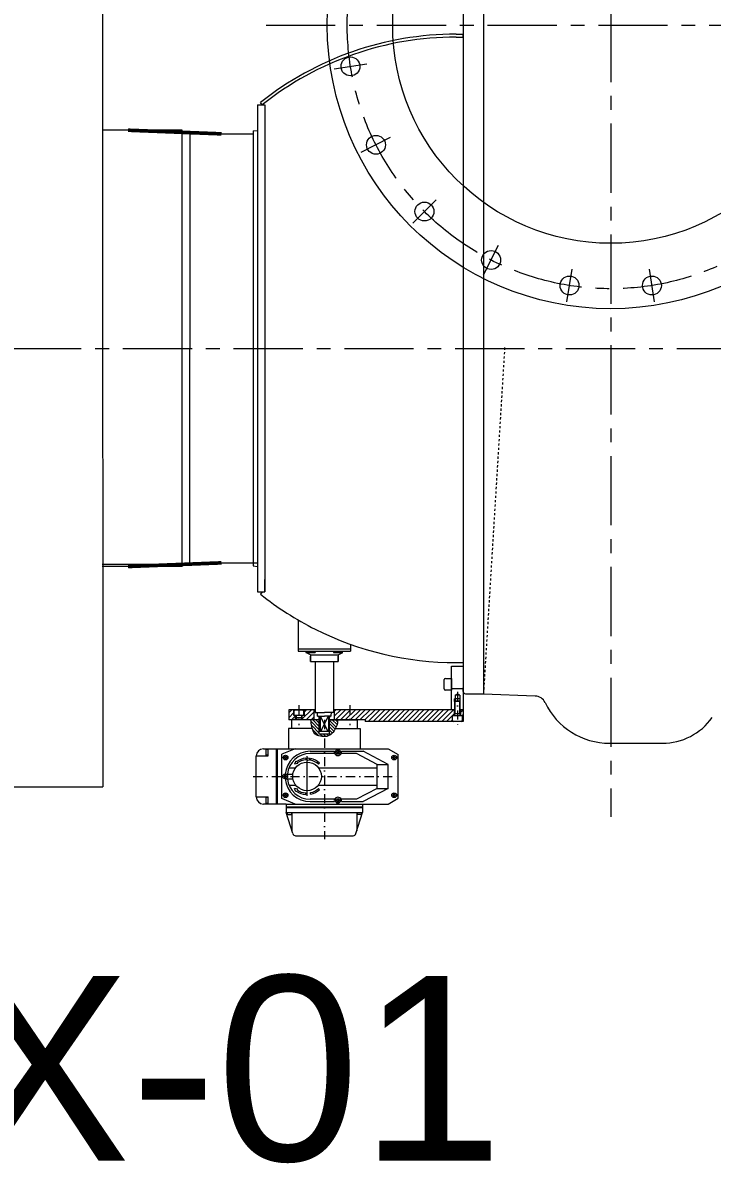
# Model space of a CAD drawing. Header units: inches. Extents: x 0 to 26418, y 0 to 20128.
# Drawn here: x 19975 to 20924, y 6990 to 8558 of the extents above; entities that cross this region are included whole.
import ezdxf

# ---------------------------------------------------------------- set-up
doc = ezdxf.new("R2010")
doc.units = ezdxf.units.IN
doc.header["$MEASUREMENT"] = 0
for name, pattern in [('ACAD_ISO04W100', [30, 24, -3, 0, -3]), ('CENTER', [50.8, 31.75, -6.35, 6.35, -6.35]), ('DASHDOT', [25.4, 12.7, -6.35, 0, -6.35]), ('EB_DASH', [6, 3, -3])]:
    doc.linetypes.add(name, pattern=pattern)
for name, color, linetype, lineweight in [('CAXA1', 5, 'CENTER', 5), ('CAXA虚线层', 96, 'EB_DASH', 5), ('EB0_1', 7, 'Continuous', 5), ('白色粗实线', 7, 'Continuous', 5), ('细实线层', 7, 'Continuous', 5)]:
    doc.layers.add(name, color=color, linetype=linetype, lineweight=lineweight)
doc.styles.add('Roman', font='arial.ttf')

msp = doc.modelspace()

# ---------------------------------------------------------------- hatches: boundary and pattern name
at = {"lineweight": 5}
h = msp.add_hatch(dxfattribs=at)
h.set_pattern_fill('ANSI31', scale=1.5, angle=90, style=0)
h.set_pattern_definition([(45, (59846.2498, -624.8444), (3.36759605, -3.36759605), [])])
h.paths.add_polyline_path([(20580.36, 7605.53), (20580.86, 7605.53), (20580.86, 7597.53), (20580.36, 7597.53)], flags=16)
h.paths.add_polyline_path([(20565.86, 7605.53), (20566.36, 7605.53), (20566.36, 7597.53), (20565.86, 7597.53)], flags=16)
h.paths.add_polyline_path([(20359.86, 7605.53), (20362.36, 7605.53), (20362.36, 7613.53), (20376.36, 7613.53), (20376.36, 7599.53), (20359.86, 7599.53)])
h.paths.add_polyline_path([(20425.36, 7613.53), (20568.86, 7613.53), (20568.86, 7605.53), (20565.86, 7605.53), (20565.86, 7597.53), (20446.36, 7597.53), (20446.36, 7599.53), (20425.36, 7599.53)])
h.paths.add_polyline_path([(20404.36, 7613.53), (20425.36, 7613.53), (20425.36, 7599.53), (20404.36, 7599.53)])
h.paths.add_polyline_path([(20577.86, 7613.53), (20581.36, 7613.53), (20581.36, 7597.53), (20580.86, 7597.53), (20580.86, 7605.53), (20577.86, 7605.53)])
h.paths.add_polyline_path([(20341.36, 7599.53), (20341.36, 7613.53), (20348.36, 7613.53), (20348.36, 7605.53), (20350.86, 7605.53), (20350.86, 7599.53)])
at = {"lineweight": 5, "ltscale": 2}
h = msp.add_hatch(dxfattribs=at)
h.set_pattern_fill('ANSI31', angle=90, style=0)
h.set_pattern_definition([(135, (-165133.6263, 84998.6637), (-2.24506403, -2.24506403), [])])
edge = h.paths.add_edge_path()
edge.add_line((20397.36, 7599.53), (20407.97, 7599.53))
edge.add_spline(control_points=[(20407.97, 7599.53), (20409.93, 7595.7), (20403.31, 7579.34), (20393.62, 7576.63), (20390.36, 7576.54)], knot_values=[3.6308957, 3.6308957, 3.6308957, 3.6308957, 20.6769473, 29.3984587, 29.3984587, 29.3984587, 29.3984587], degree=3, periodic=0)
edge.add_line((20390.36, 7576.54), (20390.36, 7580.53))
edge.add_line((20390.36, 7580.53), (20397.36, 7580.53))
edge.add_line((20397.36, 7580.53), (20397.36, 7599.53))
edge = h.paths.add_edge_path()
edge.add_line((20383.36, 7587.53), (20383.36, 7580.53))
edge.add_line((20383.36, 7580.53), (20390.36, 7580.53))
edge.add_line((20390.36, 7580.53), (20390.36, 7576.54))
edge.add_spline(control_points=[(20390.36, 7576.54), (20387.77, 7576.48), (20382.3, 7577.45), (20374.57, 7580.27), (20372.42, 7594.12), (20371.8, 7599.53)], knot_values=[29.3984587, 29.3984587, 29.3984587, 29.3984587, 36.2964937, 44.020634, 53.7417348, 53.7417348, 53.7417348, 53.7417348], degree=3, periodic=0)
edge.add_line((20371.8, 7599.53), (20382.81, 7599.53))
edge.add_line((20382.81, 7599.53), (20383.36, 7599.53))
edge.add_line((20383.36, 7599.53), (20383.36, 7587.53))
edge.add_line((20383.36, 7587.53), (20383.36, 7587.53))

# ---------------------------------------------------------------- linework, layer by layer
at = {"color": 7, "lineweight": 5}
for p, q in [((20085.35, 8713.53), (20085.35, 8410.55)), ((20581.35, 8582.53), (20581.36, 7643.53)), ((20609.35, 8585.53), (20609.35, 7635.53)), ((20571.71, 8542.65), (20581.36, 8542.65)), ((20571.71, 8538.65), (20581.36, 8538.65)), ((20581.36, 8538.65), (20581.36, 8542.65)), ((20581.36, 8538.65), (20581.36, 8542.65)), ((20298.36, 8445.53), (20298.36, 7775.53)), ((20298.36, 8445.53), (20308.36, 8445.53)), ((20305, 8445.53), (20302.51, 8448.65)), ((20308.36, 8445.53), (20308.36, 7775.53)), ((20194.74, 8410.52), (20084.73, 8410.55)), ((20085.35, 8410.55), (20085.36, 7507.53)), ((20194.74, 7810.53), (20194.74, 8410.53)), ((20292.36, 8409.53), (20298.36, 8410.32)), ((20292.36, 8409.53), (20292.36, 7811.53)), ((20205.36, 8405.53), (20205.36, 8110.53)), ((20205.36, 8405.53), (20292.36, 8405.53)), ((20205.36, 7815.53), (20205.36, 8110.53)), ((20084.73, 7813.54), (20194.74, 7813.54)), ((20194.74, 7810.53), (20084.73, 7810.55)), ((20205.36, 7815.53), (20298.36, 7815.53)), ((20292.36, 7811.53), (20298.36, 7810.74)), ((20308.36, 7783.53), (20308.36, 7792.53)), ((20308.36, 7783.53), (20308.36, 7792.53)), ((20308.36, 7775.53), (20308.36, 7792.53)), ((20298.36, 7775.53), (20308.36, 7775.53)), ((20305, 7775.53), (20302.51, 7772.4)), ((20354.36, 7736.99), (20354.36, 7696.03)), ((20426.36, 7703.56), (20426.36, 7696.03)), ((20365.1, 7692.03), (20377.85, 7692.03)), ((20371.35, 7689.03), (20365.1, 7692.03)), ((20371.35, 7689.03), (20371.35, 7680.03)), ((20371.35, 7689.03), (20409.36, 7689.03)), ((20377.84, 7694.03), (20377.84, 7692.03)), ((20402.86, 7694.03), (20402.86, 7692.03)), ((20402.86, 7692.03), (20415.61, 7692.03)), ((20409.36, 7689.03), (20415.61, 7692.03)), ((20409.36, 7689.03), (20409.36, 7680.03)), ((20371.35, 7680.03), (20409.36, 7680.03)), ((20377.85, 7680.03), (20377.86, 7609.53)), ((20402.86, 7680.03), (20402.86, 7609.53)), ((20565.36, 7613.53), (20565.36, 7673.53)), ((20565.36, 7673.53), (20581.36, 7673.53)), ((20571.71, 7678.4), (20581.36, 7678.4)), ((20581.36, 7682.4), (20581.36, 7678.4)), ((20555.36, 7642.13), (20555.36, 7654.93)), ((20556.96, 7656.53), (20565.36, 7656.53)), ((20565.36, 7656.53), (20565.36, 7640.53)), ((20565.36, 7640.53), (20556.96, 7640.53)), ((20565.36, 7642.53), (20581.36, 7642.53)), ((20581.35, 7638.53), (20581.35, 7643.53)), ((20581.36, 7643.53), (20581.36, 7613.53)), ((20577.36, 7628.53), (20569.36, 7628.53)), ((20570.16, 7625.53), (20569.36, 7624.73)), ((20569.36, 7624.73), (20569.36, 7605.53)), ((20577.36, 7624.73), (20569.36, 7624.73)), ((20569.36, 7624.73), (20569.36, 7624.73)), ((20570.16, 7633.53), (20573.36, 7635.37)), ((20576.56, 7633.53), (20570.16, 7633.53)), ((20570.16, 7633.53), (20570.16, 7625.53)), ((20576.56, 7625.53), (20570.16, 7625.53)), ((20576.56, 7633.53), (20573.36, 7635.37)), ((20576.56, 7633.53), (20576.56, 7625.53)), ((20576.56, 7625.53), (20577.36, 7624.73)), ((20577.36, 7605.53), (20577.36, 7624.73)), ((20584.35, 7635.53), (20609.35, 7635.53)), ((20609.35, 7635.53), (20680.32, 7632.43)), ((20377.85, 7613.53), (20341.36, 7613.53)), ((20341.36, 7613.53), (20341.36, 7599.53)), ((20348.36, 7605.53), (20348.36, 7613.53)), ((20348.86, 7605.53), (20348.86, 7612.25)), ((20350.14, 7613.53), (20360.58, 7613.53)), ((20361.86, 7612.25), (20361.86, 7605.53)), ((20362.36, 7613.53), (20362.36, 7605.53)), ((20376.36, 7599.53), (20376.36, 7613.53)), ((20377.86, 7609.53), (20390.36, 7609.53)), ((20380.86, 7604.53), (20380.86, 7608.03)), ((20402.86, 7609.53), (20390.36, 7609.53)), ((20399.86, 7604.53), (20399.86, 7608.03)), ((20569.36, 7613.53), (20402.86, 7613.53)), ((20404.36, 7599.53), (20404.36, 7613.53)), ((20568.86, 7613.53), (20568.86, 7605.53)), ((20581.36, 7613.53), (20577.36, 7613.53)), ((20577.86, 7613.53), (20577.86, 7605.53)), ((20581.36, 7613.53), (20581.36, 7597.53)), ((20383.36, 7599.53), (20341.36, 7599.53)), ((20382.81, 7599.53), (20345.36, 7599.53)), ((20345.36, 7599.53), (20345.36, 7587.53)), ((20362.36, 7605.53), (20348.36, 7605.53)), ((20350.86, 7599.53), (20350.86, 7605.53)), ((20351.36, 7605.53), (20351.36, 7599.53)), ((20359.36, 7599.53), (20359.36, 7605.53)), ((20359.86, 7599.53), (20359.86, 7605.53)), ((20380.86, 7604.53), (20390.36, 7604.53)), ((20383.36, 7584.53), (20383.36, 7603.03)), ((20383.36, 7580.53), (20383.36, 7599.53)), ((20399.86, 7604.53), (20390.36, 7604.53)), ((20397.36, 7584.53), (20397.36, 7603.03)), ((20446.36, 7599.53), (20397.36, 7599.53)), ((20397.36, 7599.53), (20435.36, 7599.53)), ((20397.36, 7580.53), (20397.36, 7599.53)), ((20435.36, 7599.53), (20435.36, 7587.53)), ((20446.36, 7599.53), (20446.36, 7597.53)), ((20581.36, 7597.53), (20446.36, 7597.53)), ((20566.36, 7605.53), (20580.36, 7605.53)), ((20566.36, 7605.53), (20566.36, 7597.53)), ((20566.86, 7598.81), (20566.86, 7605.53)), ((20578.58, 7597.53), (20568.14, 7597.53)), ((20579.86, 7605.53), (20579.86, 7598.81)), ((20580.36, 7605.53), (20580.36, 7597.53)), ((20341.11, 7587.53), (20341.11, 7559.83)), ((20373.92, 7587.53), (20341.11, 7587.53)), ((20383.34, 7585.53), (20383.36, 7585.53)), ((20383.34, 7583.53), (20383.36, 7583.53)), ((20383.36, 7584.53), (20384.36, 7583.53)), ((20383.36, 7580.53), (20397.36, 7580.53)), ((20396.36, 7583.53), (20384.36, 7583.53)), ((20397.36, 7584.53), (20396.36, 7583.53)), ((20405.55, 7587.53), (20439.61, 7587.53)), ((20439.61, 7587.53), (20439.61, 7559.83)), ((20306.41, 7559.83), (20360.06, 7559.83)), ((20313.21, 7550.13), (20313.21, 7559.83)), ((20324.71, 7483.83), (20324.71, 7559.83)), ((20325.71, 7483.83), (20325.71, 7559.83)), ((20350.21, 7559.83), (20331.71, 7552.33)), ((20360.06, 7559.83), (20478.01, 7559.83)), ((20478.01, 7559.83), (20491.71, 7551.83)), ((20782.85, 7567.51), (20855.35, 7567.51)), ((20296.71, 7550.13), (20313.21, 7550.13)), ((20296.71, 7493.53), (20296.71, 7550.13)), ((20313.21, 7558.98), (20310.21, 7558.98)), ((20310.21, 7550.98), (20310.21, 7558.98)), ((20313.21, 7550.98), (20310.21, 7550.98)), ((20331.71, 7491.33), (20331.71, 7552.33)), ((20335.01, 7548.23), (20336.51, 7548.23)), ((20335.01, 7547.23), (20335.01, 7548.23)), ((20336.51, 7547.23), (20335.01, 7547.23)), ((20336.51, 7548.23), (20336.51, 7549.73)), ((20337.51, 7549.73), (20336.51, 7549.73)), ((20336.51, 7545.73), (20336.51, 7547.23)), ((20337.51, 7545.73), (20336.51, 7545.73)), ((20337.51, 7549.73), (20337.51, 7548.23)), ((20337.51, 7548.23), (20339.01, 7548.23)), ((20337.51, 7547.23), (20337.51, 7545.73)), ((20339.01, 7547.23), (20337.51, 7547.23)), ((20339.01, 7548.23), (20339.01, 7547.23)), ((20364.65, 7546.78), (20364.65, 7544.61)), ((20366.51, 7495.33), (20366.51, 7549.71)), ((20370.81, 7556.43), (20404.09, 7556.43)), ((20404.54, 7553.28), (20370.81, 7553.28)), ((20371.47, 7546.35), (20371.47, 7544.14)), ((20407.01, 7556.03), (20408.51, 7556.03)), ((20407.01, 7555.03), (20407.01, 7556.03)), ((20408.51, 7555.03), (20407.01, 7555.03)), ((20408.51, 7556.03), (20408.51, 7557.53)), ((20409.51, 7557.53), (20408.51, 7557.53)), ((20408.51, 7553.53), (20408.51, 7555.03)), ((20409.51, 7553.53), (20408.51, 7553.53)), ((20409.51, 7557.53), (20409.51, 7556.03)), ((20409.51, 7556.03), (20411.01, 7556.03)), ((20409.51, 7555.03), (20409.51, 7553.53)), ((20411.01, 7555.03), (20409.51, 7555.03)), ((20411.01, 7556.03), (20411.01, 7555.03)), ((20434.71, 7553.28), (20413.47, 7553.28)), ((20413.92, 7556.43), (20443.71, 7556.43)), ((20463.21, 7538.33), (20434.71, 7553.28)), ((20478.21, 7538.33), (20443.71, 7556.43)), ((20484.41, 7548.23), (20485.91, 7548.23)), ((20484.41, 7547.23), (20484.41, 7548.23)), ((20485.91, 7547.23), (20484.41, 7547.23)), ((20485.91, 7548.23), (20485.91, 7549.73)), ((20486.91, 7549.73), (20485.91, 7549.73)), ((20485.91, 7545.73), (20485.91, 7547.23)), ((20486.91, 7545.73), (20485.91, 7545.73)), ((20486.91, 7549.73), (20486.91, 7548.23)), ((20486.91, 7548.23), (20488.41, 7548.23)), ((20486.91, 7547.23), (20486.91, 7545.73)), ((20488.41, 7547.23), (20486.91, 7547.23)), ((20488.41, 7548.23), (20488.41, 7547.23)), ((20491.71, 7491.83), (20491.71, 7551.83)), ((20341.73, 7533.83), (20350.88, 7533.83)), ((20351.13, 7542.97), (20349.47, 7538.65)), ((20353.73, 7539.42), (20349.47, 7538.65)), ((20351.79, 7542.06), (20351.13, 7542.97)), ((20353.06, 7540.32), (20353.73, 7539.42)), ((20382.13, 7533.83), (20463.21, 7533.83)), ((20383.57, 7540.13), (20382.16, 7538.49)), ((20463.21, 7505.33), (20463.21, 7538.33)), ((20463.21, 7538.33), (20478.21, 7538.33)), ((20478.21, 7505.33), (20478.21, 7538.33)), ((20334.45, 7522.33), (20335.95, 7522.33)), ((20334.45, 7521.33), (20334.45, 7522.33)), ((20335.95, 7521.33), (20334.45, 7521.33)), ((20335.95, 7522.33), (20335.95, 7523.83)), ((20336.95, 7523.83), (20335.95, 7523.83)), ((20335.95, 7519.83), (20335.95, 7521.33)), ((20336.95, 7519.83), (20335.95, 7519.83)), ((20336.36, 7525.13), (20347.08, 7525.13)), ((20336.36, 7518.53), (20347.08, 7518.53)), ((20336.95, 7523.83), (20336.95, 7522.33)), ((20336.95, 7522.33), (20338.45, 7522.33)), ((20336.95, 7521.33), (20336.95, 7519.83)), ((20338.45, 7521.33), (20336.95, 7521.33)), ((20338.45, 7522.33), (20338.45, 7521.33)), ((18572.36, 7507.53), (20082.36, 7507.53)), ((20082.36, 7507.53), (20085.36, 7507.53)), ((20336.51, 7496.43), (20336.51, 7497.93)), ((20337.51, 7497.93), (20336.51, 7497.93)), ((20337.51, 7497.93), (20337.51, 7496.43)), ((20341.73, 7509.83), (20350.88, 7509.83)), ((20351.13, 7500.68), (20349.47, 7505)), ((20353.73, 7504.23), (20349.47, 7505)), ((20351.79, 7501.59), (20351.13, 7500.68)), ((20353.06, 7503.34), (20353.73, 7504.23)), ((20364.65, 7496.87), (20364.65, 7499.04)), ((20371.47, 7497.3), (20371.47, 7499.51)), ((20382.13, 7509.83), (20463.21, 7509.83)), ((20383.57, 7503.53), (20382.16, 7505.16)), ((20463.21, 7505.33), (20434.71, 7490.37)), ((20478.21, 7505.33), (20443.71, 7487.23)), ((20463.21, 7505.33), (20478.21, 7505.33)), ((20485.91, 7496.43), (20485.91, 7497.93)), ((20485.91, 7497.93), (20486.91, 7497.93)), ((20486.91, 7497.93), (20486.91, 7496.43)), ((20296.71, 7493.53), (20313.21, 7493.53)), ((20337.71, 7483.83), (20306.41, 7483.83)), ((20313.21, 7492.68), (20310.21, 7492.68)), ((20310.21, 7484.68), (20310.21, 7492.68)), ((20313.21, 7484.68), (20310.21, 7484.68)), ((20313.21, 7483.83), (20313.21, 7493.53)), ((20350.21, 7483.83), (20331.71, 7491.33)), ((20335.01, 7496.43), (20336.51, 7496.43)), ((20335.01, 7495.43), (20335.01, 7496.43)), ((20336.51, 7495.43), (20335.01, 7495.43)), ((20336.51, 7493.93), (20336.51, 7495.43)), ((20337.51, 7493.93), (20336.51, 7493.93)), ((20337.51, 7496.43), (20339.01, 7496.43)), ((20337.51, 7495.43), (20337.51, 7493.93)), ((20339.01, 7495.43), (20337.51, 7495.43)), ((20337.71, 7483.83), (20337.71, 7472.23)), ((20337.71, 7483.83), (20443.01, 7483.83)), ((20339.01, 7496.43), (20339.01, 7495.43)), ((20404.54, 7490.38), (20370.81, 7490.38)), ((20370.81, 7487.23), (20404.09, 7487.23)), ((20407.01, 7488.63), (20408.51, 7488.63)), ((20407.01, 7487.63), (20407.01, 7488.63)), ((20408.51, 7487.63), (20407.01, 7487.63)), ((20408.51, 7488.63), (20408.51, 7490.13)), ((20409.51, 7490.13), (20408.51, 7490.13)), ((20408.51, 7486.13), (20408.51, 7487.63)), ((20409.51, 7486.13), (20408.51, 7486.13)), ((20409.51, 7490.13), (20409.51, 7488.63)), ((20409.51, 7488.63), (20411.01, 7488.63)), ((20409.51, 7487.63), (20409.51, 7486.13)), ((20411.01, 7487.63), (20409.51, 7487.63)), ((20411.01, 7488.63), (20411.01, 7487.63)), ((20434.71, 7490.37), (20413.47, 7490.37)), ((20413.92, 7487.23), (20443.71, 7487.23)), ((20443.01, 7483.83), (20478.01, 7483.83)), ((20443.01, 7483.83), (20443.01, 7472.23)), ((20478.01, 7483.83), (20491.71, 7491.83)), ((20484.41, 7495.43), (20484.41, 7496.43)), ((20484.41, 7496.43), (20485.91, 7496.43)), ((20484.41, 7495.93), (20484.41, 7495.43)), ((20485.91, 7495.43), (20484.41, 7495.43)), ((20485.91, 7493.93), (20485.91, 7495.43)), ((20486.91, 7493.93), (20485.91, 7493.93)), ((20486.41, 7493.93), (20486.91, 7493.93)), ((20486.91, 7496.43), (20488.41, 7496.43)), ((20486.91, 7495.43), (20486.91, 7493.93)), ((20488.41, 7495.43), (20486.91, 7495.43)), ((20488.41, 7496.43), (20488.41, 7495.43)), ((20337.71, 7480.23), (20443.01, 7480.23)), ((20337.71, 7479.23), (20443.01, 7479.23)), ((20337.71, 7472.23), (20443.01, 7472.23)), ((20346.97, 7443.11), (20337.71, 7472.23)), ((20339.22, 7472.23), (20339.22, 7469.23)), ((20339.22, 7469.23), (20345.11, 7469.23)), ((20345.11, 7472.23), (20345.11, 7469.23)), ((20345.71, 7472.23), (20345.71, 7447.08)), ((20433.74, 7443.11), (20443.01, 7472.23)), ((20435.01, 7472.23), (20435.01, 7447.08)), ((20435.6, 7472.23), (20435.6, 7469.23)), ((20441.49, 7469.23), (20435.6, 7469.23)), ((20441.49, 7472.23), (20441.49, 7469.23)), ((20350.78, 7440.33), (20429.93, 7440.33))]:
    msp.add_line(p, q, dxfattribs=at)
at = {"color": 7, "linetype": 'ACAD_ISO04W100', "lineweight": 5, "ltscale": 0.3}
for p, q in [((20371.35, 7680.03), (20371.35, 7689.03)), ((20409.36, 7680.03), (20409.36, 7689.03))]:
    msp.add_line(p, q, dxfattribs=at)
at = {"color": 7, "linetype": 'DASHDOT', "lineweight": 5}
for p, q in [((20573.36, 7638.1), (20573.36, 7592.03)), ((20355.36, 7619.83), (20355.36, 7592.46)), ((20425.36, 7619.83), (20425.36, 7592.46)), ((20390.36, 7599.53), (20390.36, 7516.08)), ((20390.36, 7599.53), (20390.36, 7435.35)), ((20292.55, 7521.83), (20495.98, 7521.83))]:
    msp.add_line(p, q, dxfattribs=at)
at = {"color": 7, "lineweight": 5, "const_width": 5}
for points in [[(20248.86, 8405.53), (20120.35, 8410.53)], [(20248.86, 7815.53), (20120.35, 7810.52)]]:
    msp.add_lwpolyline(points, dxfattribs=at)
at = {"color": 7, "lineweight": 5}
for centre, radius in [((20784.35, 8555.03), 390), ((20784.35, 8555.03), 300), ((20426.32, 8498.32), 13), ((20461.36, 8390.45), 13), ((20528.03, 8298.7), 13), ((20619.78, 8232.04), 13), ((20727.65, 8196.99), 13), ((20841.06, 8196.99), 13), ((20337.01, 7547.73), 3.3), ((20368.06, 7545.47), 1.75), ((20409.01, 7555.53), 3.3), ((20486.41, 7547.73), 3.3), ((20366.51, 7521.83), 19.7), ((20336.45, 7521.83), 3.3), ((20337.01, 7495.93), 3.3), ((20486.41, 7495.93), 3.3), ((20409.01, 7488.13), 3.3)]:
    msp.add_circle(centre, radius, dxfattribs=at)
for centre, radius, start, end in [((20571.71, 8110.15), 432.5, 89.99999, 128.49432), ((20571.71, 8110.15), 428.5, 90, 128.4934), ((20571.71, 8110.9), 432.5, 231.50568, 243.37005), ((20571.71, 8110.9), 432.5, 243.37005, 270.00001), ((20556.96, 7654.93), 1.6, 90, 180), ((20556.96, 7642.13), 1.6, 180, 270), ((20584.35, 7638.53), 3, 180, 270), ((20679.62, 7616.44), 16, 25.65581, 87.5), ((20782.85, 7666.03), 98.52, 205.65581, 270.00003), ((20350.14, 7612.25), 1.28, 90, 180), ((20360.58, 7612.25), 1.28, 0, 90), ((20379.36, 7608.03), 1.5, 359.99992, 89.99992), ((20401.36, 7608.03), 1.5, 90.00008, 180.00008), ((20381.86, 7603.03), 1.5, 0, 89.99992), ((20398.86, 7603.03), 1.5, 90.00008, 180), ((20568.14, 7598.81), 1.28, 180, 270), ((20578.58, 7598.81), 1.28, 270, 0), ((20855.35, 7651.81), 84.31, 270, 324.4794), ((20306.41, 7550.13), 9.7, 90, 180), ((20370.81, 7521.83), 34.6, 90, 174.52892), ((20370.81, 7521.83), 31.45, 90, 173.97901), ((20366.51, 7521.83), 25.02, 94.25161, 126.0227), ((20366.51, 7521.83), 22.86, 94.65425, 126.0227), ((20366.51, 7521.83), 25.02, 46.99459, 78.55642), ((20366.51, 7521.83), 22.86, 46.78495, 77.45816), ((20409.01, 7555.53), 5, 169.63024, 10.36976), ((20370.81, 7521.83), 34.6, 185.47108, 270), ((20370.81, 7521.83), 31.45, 186.02099, 270), ((20366.51, 7521.83), 25.02, 233.9773, 265.74839), ((20366.51, 7521.83), 22.86, 233.9773, 265.34575), ((20366.51, 7521.83), 22.86, 282.54184, 313.21505), ((20366.51, 7521.83), 25.02, 281.44358, 313.00541), ((20306.41, 7493.53), 9.7, 180, 270), ((20409.01, 7488.13), 5, 349.63024, 190.36976), ((20350.78, 7444.33), 4, 197.65012, 270), ((20429.93, 7444.33), 4, 270, 342.34988)]:
    msp.add_arc(centre, radius, start, end, dxfattribs=at)
msp.add_open_spline([(20407.97, 7599.53), (20409.93, 7595.7), (20401.54, 7574.96), (20385.07, 7576.44), (20374.57, 7580.27), (20372.42, 7594.12), (20371.8, 7599.53)], degree=3, knots=[3.6308957, 3.6308957, 3.6308957, 3.6308957, 20.6769473, 36.2964937, 44.020634, 53.7417348, 53.7417348, 53.7417348, 53.7417348], dxfattribs=at)
at = {"layer": 'CAXA1', "linetype": 'CENTER', "lineweight": 5, "ltscale": 3}
for p, q in [((20784.35, 9029.22), (20784.35, 7466.47)), ((20310.16, 8555.03), (21258.55, 8555.03)), ((20403.91, 8494.77), (20448.73, 8501.87)), ((20441.15, 8380.15), (20481.58, 8400.76)), ((20511.99, 8282.66), (20544.07, 8314.74)), ((20609.48, 8211.82), (20630.08, 8252.25)), ((20724.1, 8174.58), (20731.2, 8219.4)), ((20844.61, 8174.58), (20837.51, 8219.4)), ((18436.74, 8110.53), (22080.55, 8110.53))]:
    msp.add_line(p, q, dxfattribs=at)
msp.add_circle((20784.35, 8555.03), 362.5, dxfattribs=at)
at = {"layer": 'CAXA虚线层', "color": 7, "linetype": 'EB_DASH', "lineweight": 5}
msp.add_line((20638.38, 8111.51), (20609.36, 7636.89), dxfattribs=at)
at = {"layer": 'EB0_1', "color": 7, "linetype": 'Continuous', "lineweight": 5}
for p, q in [((20426.36, 7697.03), (20354.36, 7697.03)), ((20354.36, 7696.03), (20354.36, 7694.03)), ((20354.36, 7694.03), (20426.36, 7694.03)), ((20426.36, 7696.03), (20426.36, 7694.03))]:
    msp.add_line(p, q, dxfattribs=at)
at = {"layer": '白色粗实线', "color": 7, "lineweight": 5}
for p, q in [((20569.36, 7624.73), (20569.36, 7628.53)), ((20570.16, 7608.03), (20570.16, 7625.53)), ((20576.56, 7608.03), (20576.56, 7625.53)), ((20577.36, 7624.73), (20577.36, 7628.53)), ((20569.36, 7607.28), (20570.16, 7608.03)), ((20577.36, 7608.03), (20569.36, 7608.03)), ((20576.56, 7608.03), (20577.36, 7607.28)), ((20352.16, 7603.03), (20351.36, 7603.78)), ((20351.36, 7603.03), (20359.36, 7603.03)), ((20352.16, 7603.03), (20352.16, 7599.53)), ((20359.36, 7603.78), (20358.56, 7603.03)), ((20358.56, 7603.03), (20358.56, 7599.53))]:
    msp.add_line(p, q, dxfattribs=at)
at = {"layer": '细实线层', "color": 7, "lineweight": 5}
for p, q in [((20384.7, 7603.03), (20384.7, 7584.53)), ((20385.14, 7604.09), (20395.01, 7583.53)), ((20385.7, 7583.53), (20395.57, 7604.09)), ((20396.01, 7603.03), (20396.01, 7584.53)), ((20383.36, 7584.53), (20384.7, 7584.53)), ((20384.7, 7584.53), (20385.7, 7583.53)), ((20396.01, 7584.53), (20395.01, 7583.53)), ((20397.36, 7584.53), (20396.01, 7584.53))]:
    msp.add_line(p, q, dxfattribs=at)
for centre, start, end in [((20386.2, 7603.03), 89.99992, 180), ((20394.51, 7603.03), 0, 90.00008)]:
    msp.add_arc(centre, 1.5, start, end, dxfattribs=at)

# ---------------------------------------------------------------- texts
at = {"color": 7, "linetype": 'Continuous', "lineweight": 5, "insert": (18565.96, 7247.51), "char_height": 254, "attachment_point": 1, "style": 'Roman'}
msp.add_mtext_dynamic_manual_height_columns('GL10-WX-01', width=3244.2481, gutter_width=1, heights=[0], dxfattribs=at)

doc.saveas('drawing.dxf')
